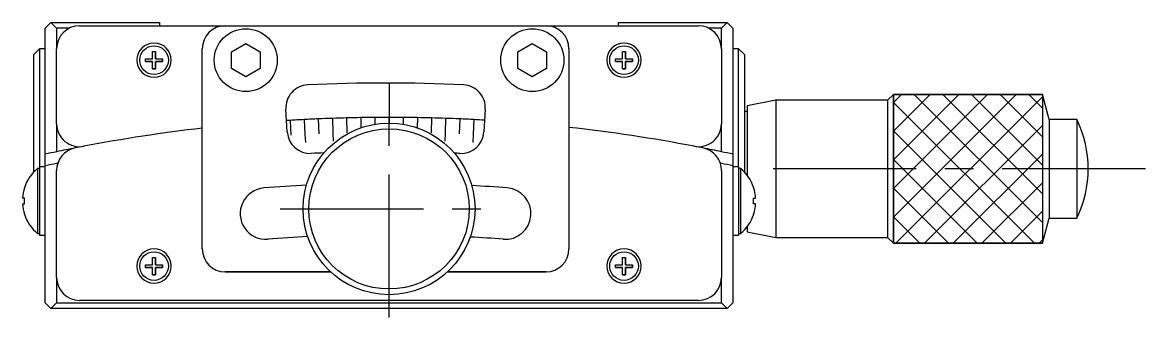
# Model space of a CAD drawing. Extents: x 5 to 356, y 8 to 248.
# Drawn here: x 107.5 to 205.5, y 222.7 to 248.5 of the extents above; entities that cross this region are included whole.
import ezdxf

# ---------------------------------------------------------------- set-up
doc = ezdxf.new("R2010")
doc.units = 0
doc.header["$LTSCALE"] = 10
doc.linetypes.add('CENTER', pattern=[2, 1.25, -0.25, 0.25, -0.25])
doc.layers.get('0').update_dxf_attribs({"linetype": 'CONTINUOUS'})
doc.layers.add('CENTER', color=1, linetype='CENTER')

msp = doc.modelspace()

# ---------------------------------------------------------------- linework, layer by layer
at = {"color": 7, "linetype": 'CONTINUOUS'}
for p, q in [((109.490839, 248), (109.990839, 248.5)), ((109.490839, 236.983224), (109.490839, 248)), ((109.990839, 248.5), (110.490839, 248)), ((109.990839, 248.5), (119.490839, 248.5)), ((111.619059, 248), (110.490839, 248)), ((110.490839, 248), (110.490839, 246.2)), ((112.490839, 248.2), (125.190839, 248.2)), ((119.490839, 248.2), (119.490839, 248.5)), ((125.190839, 248.2), (153.190839, 248.2)), ((153.190839, 248.2), (166.490839, 248.2)), ((159.490839, 248.5), (159.490839, 248.2)), ((159.490839, 248.5), (168.990839, 248.5)), ((168.490839, 248), (167.362618, 248)), ((168.490839, 248), (168.990839, 248.5)), ((168.490839, 246.2), (168.490839, 248)), ((168.990839, 248.5), (169.490839, 248)), ((169.490839, 248), (169.490839, 236.983224)), ((108.990839, 246.2), (108.490839, 245.7)), ((108.990839, 246.2), (108.990839, 235.889997)), ((109.490839, 246.2), (108.990839, 246.2)), ((110.490839, 239.637043), (110.490839, 246.2)), ((118.865839, 245.95), (119.115839, 245.95)), ((118.865839, 245.325), (118.865839, 245.95)), ((119.115839, 245.95), (119.115839, 245.325)), ((119.115839, 245.325), (119.115839, 245.95)), ((123.190839, 228.7), (123.190839, 246.2)), ((125.740839, 245.921688), (126.990839, 246.643376)), ((126.990839, 246.643376), (128.240839, 245.921688)), ((150.740839, 245.921688), (151.990839, 246.643376)), ((151.990839, 246.643376), (153.240839, 245.921688)), ((155.190839, 246.2), (155.190839, 228.7)), ((159.865839, 245.95), (160.115839, 245.95)), ((159.865839, 245.325), (159.865839, 245.95)), ((160.115839, 245.95), (160.115839, 245.325)), ((160.115839, 245.325), (160.115839, 245.95)), ((168.490839, 246.2), (168.490839, 239.637043)), ((169.990839, 246.2), (169.490839, 246.2)), ((169.990839, 235.889997), (169.990839, 246.2)), ((170.490839, 245.7), (169.990839, 246.2)), ((108.490839, 235.419822), (108.490839, 245.7)), ((118.240839, 245.325), (118.865839, 245.325)), ((118.240839, 245.075), (118.240839, 245.325)), ((118.865839, 245.075), (118.240839, 245.075)), ((118.240839, 245.075), (118.865839, 245.075)), ((118.865839, 244.45), (118.865839, 245.075)), ((119.115839, 245.325), (119.740839, 245.325)), ((119.115839, 245.075), (119.115839, 244.45)), ((119.740839, 245.075), (119.115839, 245.075)), ((119.115839, 244.45), (119.115839, 245.075)), ((119.115839, 245.075), (119.740839, 245.075)), ((119.740839, 245.325), (119.740839, 245.075)), ((119.740839, 245.075), (119.740839, 245.325)), ((125.740839, 244.478312), (125.740839, 245.921688)), ((128.240839, 245.921688), (128.240839, 244.478312)), ((150.740839, 244.478312), (150.740839, 245.921688)), ((153.240839, 245.921688), (153.240839, 244.478312)), ((159.240839, 245.325), (159.865839, 245.325)), ((159.240839, 245.075), (159.240839, 245.325)), ((159.865839, 245.075), (159.240839, 245.075)), ((159.240839, 245.075), (159.865839, 245.075)), ((159.865839, 244.45), (159.865839, 245.075)), ((160.115839, 245.325), (160.740839, 245.325)), ((160.115839, 245.075), (160.115839, 244.45)), ((160.740839, 245.075), (160.115839, 245.075)), ((160.115839, 245.075), (160.740839, 245.075)), ((160.115839, 244.45), (160.115839, 245.075)), ((160.740839, 245.325), (160.740839, 245.075)), ((160.740839, 245.075), (160.740839, 245.325)), ((170.490839, 245.7), (170.490839, 235.419822)), ((119.115839, 244.45), (118.865839, 244.45)), ((118.865839, 244.45), (119.115839, 244.45)), ((126.990839, 243.756624), (125.740839, 244.478312)), ((128.240839, 244.478312), (126.990839, 243.756624)), ((151.990839, 243.756624), (150.740839, 244.478312)), ((153.240839, 244.478312), (151.990839, 243.756624)), ((160.115839, 244.45), (159.865839, 244.45)), ((159.865839, 244.45), (160.115839, 244.45)), ((139.490839, 243.188213), (139.490839, 240.2)), ((183.490845, 242.199999), (182.990843, 241.699996)), ((183.490845, 242.199999), (183.490845, 235.699573)), ((196.490846, 242.199999), (183.490845, 242.199999)), ((183.490845, 242.199999), (196.490846, 242.199999)), ((183.490845, 229.200001), (183.490845, 242.199999)), ((196.490846, 242.199999), (196.490846, 235.699573)), ((197.080334, 240), (196.490846, 242.199999)), ((196.490846, 242.199999), (196.490846, 229.200001)), ((173.240838, 241.699996), (170.740839, 241.199997)), ((170.740839, 241.199997), (170.740839, 235.699639)), ((173.240838, 241.699996), (173.240838, 235.699606)), ((182.990843, 241.699996), (173.240838, 241.699996)), ((182.990843, 241.699996), (182.990843, 235.699606)), ((130.614388, 238.92373), (130.492279, 240.920199)), ((133.318695, 240.065323), (133.375401, 238.766561)), ((134.55256, 240.113802), (134.597929, 238.814594)), ((135.786801, 240.151511), (135.820831, 238.851957)), ((136.063671, 240.157542), (136.061812, 240.144767)), ((136.668094, 240.154444), (136.670468, 240.170675)), ((136.822875, 240.174111), (136.82355, 240.157037)), ((137.021323, 240.178449), (137.036924, 239.284662)), ((137.422714, 240.16661), (137.422026, 240.183638)), ((137.496401, 240.184585), (137.493964, 240.167814)), ((138.256034, 240.194612), (138.261247, 239.597222)), ((139.490839, 240.2), (139.490839, 239.7)), ((140.725643, 240.194612), (140.72043, 239.597222)), ((141.960354, 240.178449), (141.944753, 239.284662)), ((143.194877, 240.151511), (143.160847, 238.851957)), ((144.429117, 240.113802), (144.383748, 238.814594)), ((145.662982, 240.065323), (145.606277, 238.766561)), ((147.889399, 240.920199), (147.767289, 238.92373)), ((170.740839, 240.7), (170.490839, 240.7)), ((110.490839, 239.637043), (110.490839, 237.19639)), ((130.85247, 239.936074), (130.931833, 238.638499)), ((132.085301, 240.006079), (132.153338, 238.707861)), ((146.896377, 240.006079), (146.82834, 238.707861)), ((168.490839, 237.19639), (168.490839, 239.637043)), ((197.080334, 240), (197.080334, 235.699718)), ((199.490845, 240), (197.080334, 240)), ((199.490845, 240), (199.490845, 235.699718)), ((132.153338, 238.707861), (132.189973, 238.00882)), ((134.597929, 238.814594), (134.622359, 238.11502)), ((144.383748, 238.814594), (144.359318, 238.11502)), ((146.82834, 238.707861), (146.791705, 238.00882)), ((109.490839, 235.95979), (109.490839, 236.983224)), ((169.490839, 236.983224), (169.490839, 235.95979)), ((108.831284, 235.74), (108.831284, 230.04)), ((108.990839, 235.74), (108.831284, 235.74)), ((108.990839, 235.89), (108.990839, 229.89)), ((109.490839, 235.89), (108.990839, 235.89)), ((108.990839, 235.74), (108.990839, 230.04)), ((109.490839, 224), (109.490839, 235.95979)), ((110.490839, 226.2), (110.490839, 235.562157)), ((168.490839, 235.562157), (168.490839, 226.2)), ((169.490839, 235.95979), (169.490839, 224)), ((169.990839, 235.89), (169.490839, 235.89)), ((169.990839, 235.89), (169.990839, 229.89)), ((169.990839, 235.74), (169.990839, 230.04)), ((170.150394, 235.74), (169.990839, 235.74)), ((170.150394, 235.74), (170.150394, 230.04)), ((170.740839, 235.699639), (170.740839, 235.123271)), ((173.240838, 235.699606), (173.240838, 229.700004)), ((182.990843, 235.699606), (182.990843, 229.700004)), ((183.490845, 235.699573), (183.490845, 229.200001)), ((196.490846, 235.699573), (196.490846, 229.200001)), ((197.080334, 235.699718), (197.080334, 231.4)), ((199.490845, 235.699718), (199.490845, 231.4)), ((107.685396, 234.045108), (107.6771, 234.049154)), ((171.296281, 234.045108), (171.304578, 234.049154)), ((107.685396, 233.15), (107.509154, 233.15)), ((107.509154, 232.63), (107.685396, 232.63)), ((107.685396, 232.63), (107.685396, 233.15)), ((171.296281, 233.15), (171.472523, 233.15)), ((171.296281, 232.63), (171.296281, 233.15)), ((171.472523, 232.63), (171.296281, 232.63)), ((107.6771, 231.730846), (107.685396, 231.734892)), ((171.304578, 231.730846), (171.296281, 231.734892)), ((196.490846, 229.200001), (197.080334, 231.4)), ((197.080334, 231.4), (199.490845, 231.4)), ((170.740839, 230.656729), (170.740839, 230.200003)), ((108.831284, 230.04), (108.990839, 230.04)), ((108.990839, 229.89), (109.490839, 229.89)), ((169.490839, 229.89), (169.990839, 229.89)), ((169.990839, 230.04), (170.150394, 230.04)), ((170.740839, 230.200003), (173.240838, 229.700004)), ((173.240838, 229.700004), (182.990843, 229.700004)), ((182.990843, 229.700004), (183.490845, 229.200001)), ((183.490845, 229.200001), (196.490846, 229.200001)), ((196.490846, 229.200001), (183.490845, 229.200001)), ((118.240839, 227.325), (118.865839, 227.325)), ((118.240839, 227.075), (118.240839, 227.325)), ((118.865839, 227.95), (119.115839, 227.95)), ((118.865839, 227.325), (118.865839, 227.95)), ((119.115839, 227.95), (119.115839, 227.325)), ((119.115839, 227.325), (119.115839, 227.95)), ((119.115839, 227.325), (119.740839, 227.325)), ((119.740839, 227.325), (119.740839, 227.075)), ((119.740839, 227.075), (119.740839, 227.325)), ((159.240839, 227.325), (159.865839, 227.325)), ((159.240839, 227.075), (159.240839, 227.325)), ((159.865839, 227.95), (160.115839, 227.95)), ((159.865839, 227.325), (159.865839, 227.95)), ((160.115839, 227.95), (160.115839, 227.325)), ((160.115839, 227.325), (160.115839, 227.95)), ((160.115839, 227.325), (160.740839, 227.325)), ((160.740839, 227.325), (160.740839, 227.075)), ((160.740839, 227.075), (160.740839, 227.325)), ((118.865839, 227.075), (118.240839, 227.075)), ((118.240839, 227.075), (118.865839, 227.075)), ((118.865839, 226.45), (118.865839, 227.075)), ((119.115839, 226.45), (118.865839, 226.45)), ((118.865839, 226.45), (119.115839, 226.45)), ((119.115839, 227.075), (119.115839, 226.45)), ((119.740839, 227.075), (119.115839, 227.075)), ((119.115839, 226.45), (119.115839, 227.075)), ((119.115839, 227.075), (119.740839, 227.075)), ((125.190839, 226.7), (134.391819, 226.7)), ((134.391819, 226.7), (125.190839, 226.7)), ((144.589858, 226.7), (153.190839, 226.7)), ((153.190839, 226.7), (144.589858, 226.7)), ((159.865839, 227.075), (159.240839, 227.075)), ((159.240839, 227.075), (159.865839, 227.075)), ((159.865839, 226.45), (159.865839, 227.075)), ((160.115839, 226.45), (159.865839, 226.45)), ((159.865839, 226.45), (160.115839, 226.45)), ((160.115839, 227.075), (160.115839, 226.45)), ((160.740839, 227.075), (160.115839, 227.075)), ((160.115839, 226.45), (160.115839, 227.075)), ((160.115839, 227.075), (160.740839, 227.075)), ((110.490839, 226.2), (110.490839, 224)), ((168.490839, 224), (168.490839, 226.2)), ((109.990839, 223.5), (109.490839, 224)), ((110.490839, 224), (109.990839, 223.5)), ((168.990839, 223.5), (109.990839, 223.5)), ((110.490839, 224), (168.490839, 224)), ((166.490839, 224.2), (112.490839, 224.2)), ((168.990839, 223.5), (168.490839, 224)), ((169.490839, 224), (168.990839, 223.5))]:
    msp.add_line(p, q, dxfattribs=at)
at = {"color": 3, "linetype": 'CONTINUOUS'}
for p, q in [((183.490845, 241.490845), (184.199999, 242.199999)), ((183.490845, 238.990845), (186.699999, 242.199999)), ((183.490845, 236.490845), (189.199999, 242.199999)), ((183.490845, 233.990845), (191.699999, 242.199999)), ((183.490845, 231.490845), (194.199999, 242.199999)), ((185.300001, 242.199999), (196.490846, 231.009154)), ((187.800001, 242.199999), (196.490846, 233.509154)), ((190.300001, 242.199999), (196.490846, 236.009154)), ((192.800001, 242.199999), (196.490846, 238.509154)), ((195.300001, 242.199999), (196.490846, 241.009154)), ((183.490845, 241.509155), (195.799999, 229.200001)), ((183.700001, 229.200001), (196.490846, 241.990846)), ((186.200001, 229.200001), (196.490846, 239.490846)), ((183.490845, 239.009155), (193.299999, 229.200001)), ((183.490845, 236.509155), (190.799999, 229.200001)), ((188.700001, 229.200001), (196.490846, 236.990846)), ((191.200001, 229.200001), (196.490846, 234.490846)), ((183.490845, 234.009155), (188.299999, 229.200001)), ((183.490845, 231.509155), (185.799999, 229.200001)), ((193.700001, 229.200001), (196.490846, 231.990846)), ((196.200001, 229.200001), (196.490846, 229.490846))]:
    msp.add_line(p, q, dxfattribs=at)
at = {"color": 7, "linetype": 'CONTINUOUS'}
for centre, radius in [((126.990839, 245.2), 2.75), ((151.990839, 245.2), 2.75), ((118.990839, 245.2), 1.25), ((159.990839, 245.2), 1.25), ((139.490839, 232.2), 7.5), ((139.490839, 232.2), 7), ((118.990839, 227.2), 1.25), ((159.990839, 227.2), 1.25)]:
    msp.add_circle(centre, radius, dxfattribs=at)
for centre, radius, start, end in [((112.490839, 246.2), 2, 90, 180), ((125.190839, 246.2), 2, 90, 180), ((153.190839, 246.2), 2, 0, 90), ((166.490839, 246.2), 2, 0, 90), ((118.990839, 245.2), 1.5, 180, 90), ((118.990839, 245.2), 1.5, 90, 180), ((159.990839, 245.2), 1.5, 180, 90), ((159.990839, 245.2), 1.5, 90, 180), ((132.488548, 241.042296), 2, 92.695822, 183.5), ((139.190839, 98.7), 144.5, 87.304178, 92.695822), ((145.893129, 241.042296), 2, 356.5, 87.304178), ((139.490839, 98.7), 141.5, 92.5, 93), ((139.490839, 98.7), 141.5, 92.5, 93), ((139.490839, 98.7), 141.5, 92, 92.5), ((139.490839, 98.7), 141.5, 92, 92.5), ((139.490839, 98.7), 141.5, 91.5, 92), ((139.490839, 98.7), 141.5, 91.5, 92), ((139.490839, 98.7), 141.5, 91, 91.5), ((139.490839, 98.7), 141.5, 91, 91.5), ((139.490839, 98.7), 141.5, 90.5, 91), ((139.490839, 98.7), 141.5, 90.5, 91), ((139.490839, 98.7), 141.5, 90, 90.5), ((139.490839, 98.7), 141.5, 90, 90.5), ((139.490839, 98.7), 141.5, 89.5, 90), ((139.490839, 98.7), 141.5, 89.5, 90), ((139.490839, 98.7), 141.5, 89, 89.5), ((139.490839, 98.7), 141.5, 89, 89.5), ((139.490839, 98.7), 141.5, 88.5, 89), ((139.490839, 98.7), 141.5, 88.5, 89), ((139.490839, 98.7), 141.5, 88, 88.5), ((139.490839, 98.7), 141.5, 88, 88.5), ((139.490839, 98.7), 141.5, 87.5, 88), ((139.490839, 98.7), 141.5, 87.5, 88), ((139.490839, 98.7), 141.5, 87, 87.5), ((139.490839, 98.7), 141.5, 87, 87.5), ((112.490839, 239.637043), 2, 180, 280.845033), ((139.490839, 98.7), 141.5, 96.614835, 100.845033), ((139.490839, 98.7), 141.5, 96.614835, 100.845033), ((139.490839, 98.7), 141.5, 93.5, 93.621249), ((139.490839, 98.7), 141.5, 93.5, 93.621249), ((139.490839, 98.7), 141.5, 93, 93.5), ((139.490839, 98.7), 141.5, 93, 93.5), ((139.490839, 98.7), 141.5, 86.621249, 87), ((139.490839, 98.7), 141.5, 86.621249, 87), ((139.490839, 98.7), 141.5, 79.154967, 83.629684), ((139.490839, 98.7), 141.5, 79.154967, 83.629684), ((166.490839, 239.637043), 2, 259.154967, 0), ((190.745844, 235.700002), 9.745001, 333.816202, 26.183785), ((132.610658, 239.045827), 2, 183.5, 272.684374), ((145.77102, 239.045827), 2, 267.315626, 356.5), ((139.490839, 98.7), 141.5, 101.826396, 102.240412), ((112.490839, 235.562157), 2, 101.159937, 180), ((139.490839, 98.7), 141.5, 101.159937, 101.826396), ((139.490839, 98.7), 141.5, 100.845033, 101.159937), ((139.490839, 98.7), 141.5, 78.840063, 79.154967), ((166.490839, 235.562157), 2, 0, 78.840063), ((139.490839, 98.7), 141.5, 78.173604, 78.840063), ((139.490839, 98.7), 141.5, 77.759588, 78.173604), ((139.490839, 98.7), 140.5, 101.911799, 102.328897), ((139.490839, 98.7), 140.5, 101.868797, 101.911799), ((139.190839, 98.7), 138.5, 92.22703, 92.684374), ((139.190839, 98.7), 138.5, 87.315626, 87.515461), ((139.490839, 98.7), 140.5, 78.088201, 78.131203), ((139.490839, 98.7), 140.5, 77.671103, 78.088201), ((111.190839, 232.89), 3.7, 129.621835, 161.74269), ((167.790839, 232.89), 3.7, 18.25731, 50.378165), ((139.190839, 99.2), 135.25, 92.927565, 94.5), ((139.190839, 99.2), 135.25, 85.5, 86.813958), ((111.190839, 232.89), 3.690854, 161.761995, 175.960487), ((128.755779, 231.790005), 2.25, 94.5, 274.5), ((149.625898, 231.790005), 2.25, 265.5, 85.5), ((167.790839, 232.89), 3.690854, 4.039513, 18.238005), ((111.190839, 232.89), 3.690854, 184.039513, 198.238005), ((167.790839, 232.89), 3.690854, 341.761995, 355.960487), ((111.190839, 232.89), 3.7, 198.25731, 230.378165), ((167.790839, 232.89), 3.7, 309.621835, 341.74269), ((139.190839, 99.2), 130.75, 92.979643, 94.5), ((139.190839, 99.2), 130.75, 85.5, 86.76188), ((118.990839, 227.2), 1.5, 180, 90), ((118.990839, 227.2), 1.5, 90, 180), ((125.190839, 228.7), 2, 180, 270), ((153.190839, 228.7), 2, 270, 0), ((159.990839, 227.2), 1.5, 180, 90), ((159.990839, 227.2), 1.5, 90, 180), ((112.490839, 226.2), 2, 180, 270), ((166.490839, 226.2), 2, 270, 0)]:
    msp.add_arc(centre, radius, start, end, dxfattribs=at)
at = {"layer": 'CENTER', "color": 1, "linetype": 'CENTER'}
for p, q in [((139.490839, 222.7), (139.490839, 241.7)), ((205.490846, 235.7), (170.490839, 235.7)), ((129.990839, 232.2), (148.990839, 232.2))]:
    msp.add_line(p, q, dxfattribs=at)

doc.saveas('drawing.dxf')
